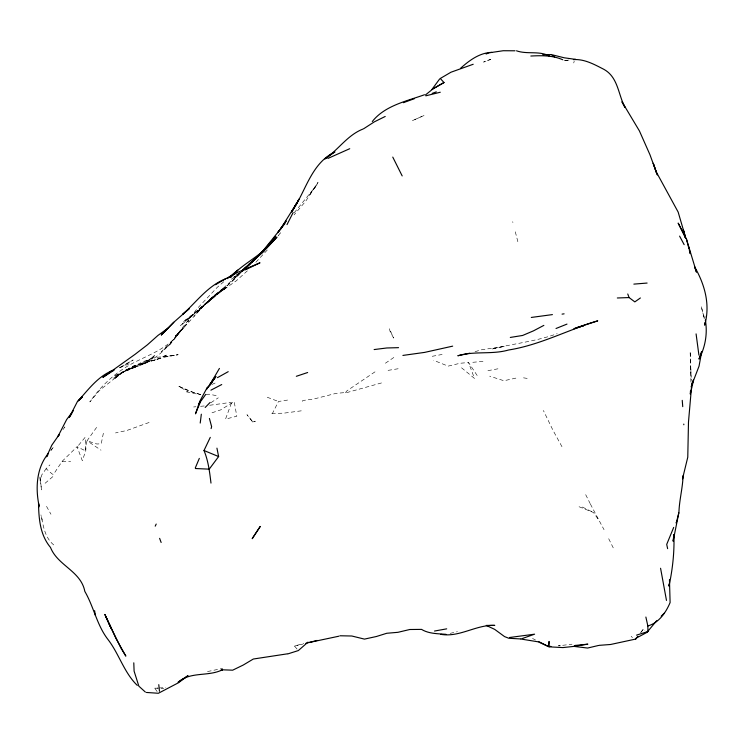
<?xml version="1.0" encoding="UTF-8"?>
<svg xmlns="http://www.w3.org/2000/svg" width="744" height="744" viewBox="0 0 744 744"><rect width="100%" height="100%" fill="white"/><g stroke="black" fill="none" stroke-linecap="round" stroke-linejoin="round"><path stroke-width="0.56" stroke-dasharray="3.72 2.79" d="M704.884 318.237L704.959 315.921M690.925 382.118L690.162 351.335L691.26 380.398M103.37 433.231L101.221 443.777L96.878 444.01L87.048 440.764L86.09 444.252L85.765 450.985L82.277 460.583L77.06 446.753L62.161 461.299L53.522 474.319L52.257 474.086L46.128 468.72L49.904 464.926M573.717 62.98L574.219 61.175M40.009 476.895L41.562 489.905L40.185 480.708L41.906 474.672L46.128 468.72M231.44 403.053L225.516 419.132L236.815 416.212L234.137 401.472L220.819 409.832L209.668 413.571M271.755 413.366L272.462 413.404L278.47 401.49L289.928 399.695M51.011 450.483L53.559 446.874L50.834 450.306M62.98 429.576L64.905 426.926L63.008 429.474M278.368 235.606L280.432 232.826L278.312 235.337M294.196 212.756L317.177 184.549L309.002 195.644L318.051 182.392L305.663 201.261L294.075 214.877M96.608 427.4L87.048 440.764L101.017 450.185M640.686 632.651L643.532 628.987L644.899 630.354M302.222 401.342L302.901 400.486L313.457 399.091L336.074 393.362L347.708 392.348L381.495 382.937M223.749 281.743L217.164 287.444L197.253 308.537L172.097 341.189L161.476 351.614L170.999 343.384L186.428 324.086L176.598 335.935L178.16 334.27C165.001 350.926 144.011 356.181 126.629 366.727C111.925 375.627 99.622 387.81 89.838 401.89L99.612 390.302L122.314 372.326L134.032 367.173L145.173 363.37L155.45 354.637C146.447 365.685 132.032 366.718 120.258 373.367L132.916 367.248L122.314 372.326L113.432 378.278L123.048 371.926L114.037 376.176L136.887 366.085L124.815 371.414L145.173 363.37L144.438 363.825C160.416 356.46 171.594 342.872 181.75 329.015L175.575 336.418L183.201 328.271L175.258 336.074C192.166 320.422 205.167 300.734 224.353 287.547L212.738 296.968L202.982 306.426L194.119 316.339M267.273 250.012L254.522 263.664M640.844 632.326L643.532 628.987M78.539 445.321L85.197 437.258L85.765 450.985L77.06 446.753M345.439 392.674L347.02 390.767L375.59 371.442M199.141 310.583L204.154 304.873L215.016 294.884L180.122 325.937L200.685 308.518M240.731 272.509L234.676 278.275L240.414 272.481L231.347 279.251M190.427 317.372L213.575 297.302L199.401 308.583C214.774 297.358 229.096 284.682 242.358 271.039M247.361 270.835L236.201 280.897L217.425 293.824L227.171 287.221L218.587 293.35L206.832 303.134L240.572 272.537M236.573 276.424L238.266 274.806M167.66 346.555L170.999 343.384M238.861 274.071L241.456 271.727M221.982 290.234L234.583 278.972M201.438 307.932L212.44 298.186L206.832 303.134M223.86 288.635L225.655 287.044L214.588 296.661M45.105 483.274L53.233 476.3M188.251 319.139L190.325 317.465M240.47 272.369L233.514 277.41L240.6 272.378M385.383 363.221L395.12 356.599M210.924 402.709L218.299 397.798M236.332 274.731L239.252 273.169M119.486 367.815L133.148 359.984L120.416 367.331M211.677 384.518L215.909 382.732M119.654 367.75L130.656 363.165M149.116 422.48L126.889 430.469L115.506 432.934M167.205 356.478L133.427 365.918L122.76 372.428C135.808 362.161 153.534 363.146 167.521 354.516L155.98 359.817L156.826 359.426L144.671 362.681L131.595 367.713L141.937 362.17L152.966 357.873L141.741 363.388L152.594 357.901L178.058 354.721L165.81 356.832L178.058 354.721M297.07 649.066L294.512 646.08L303.859 643.327M475.053 351.661L481.349 349.82L504.655 346.332L491.403 349.159C513.295 343.505 535.903 341.561 557.2 333.647M252.616 422.006L255.35 421.243L252.607 421.485L246.98 414.715L252.616 422.006L252.607 421.485M294.512 646.08L302.752 644.081M450.167 633.358L457.393 631.675M515.89 378.11L503.939 380.751L489.691 376.166M207.53 671.553L222.707 668.382M432.218 356.302L442.113 354.469M487.906 370.67L500.07 368.41M388.052 370.373L399.537 368.522M209.687 405.257L231.254 402.355M206.107 394.627L209.083 394.19L218.392 396.041M560.502 645.792L558.344 645.829L572.034 644.192M569.002 60.069L563.282 60.757L568.881 60.134M301.292 410.828L283.548 413.199L272.462 413.404M193.635 406.959L195.942 406.745M200.555 406.308L206.311 405.778M477.174 375.506L468.553 362.523L459.95 363.277L448.121 366.141L433.529 360.273M472.812 362.291L485.627 361.184M186.353 391.837L200.713 394.776M157.161 691.567L154.724 688.154L158.063 687.995M159.17 687.949L165.838 687.623M154.724 688.154L163.81 688.405M62.161 461.299L70.661 461.726M523.506 377.831L529.7 378.798M200.675 394.627L191.059 391.697L178.783 386.313L188.083 391.744M200.648 394.608L190.92 391.558L178.783 386.313M267.245 397.25L278.47 401.49M579.046 506.729L593.517 512.514L599.524 521.284L604.063 529.719M582.357 507.045L593.517 512.514M532.537 638.482L535.485 639.98M461.54 367.796L474.477 378.408L468.553 362.523M631.144 636.25L632.474 637.654M53.735 544.915C44.556 537.438 43.338 525.627 40.939 514.894M561.98 446.716L552.987 430.32L543.39 410.474M46.519 506.357L50.955 514.253M590.383 504.041L599.524 521.284M585.686 494.667L590.159 503.595M608.694 538.712L613.419 548.216M512.69 221.712L512.923 222.54M42.269 520.112L40.818 514.225M515.304 231.793L517.889 241.828M704.215 318.478L701.248 306.305L704.252 318.441M39.925 477.648L40.185 480.708M690.841 369.219L691.12 377.534M188.902 320.301L187.776 321.808L188.902 320.301M203.335 306.268L183.163 321.892L203.335 306.268M123.402 371.712L114.092 379.096L127.112 369.145L123.402 371.712M424.052 115.506L412.26 120.695L424.052 115.506M490.798 59.325L483.591 62.078L490.798 59.325M393.576 338.009L390.023 331.266L389.456 328.653L393.576 338.009"/><path stroke-width="1.12" d="M704.735 322.868L704.661 325.184C710.548 304.808 704.745 284.375 694.496 266.64L696.393 271.969M669.061 583.975L668.977 586.16C672.65 569.058 674.51 551.918 673.897 534.499L673.097 541.195L678.919 512.402C679.328 500.061 682.667 488.12 683.085 475.825L682.508 478.857L687.772 457.197L688.488 421.941L691.511 387.103M690.479 390.851L690.311 394.125L693.52 380.156M200.22 423.057L201.326 414.213M701.648 351.912L699.044 366.16L691.102 386.787M678.844 512.83L676.212 523.162L676.594 521.711M211.091 428.628L211.622 426.665L209.417 418.444M197.393 409.228L195.477 413.841L199.829 401.211L207.344 387.308M701.48 351.828L698.997 359.092C705.349 347.02 707.693 333.433 705.34 319.985M198.629 404.866L200.638 400.988L198.713 404.615M673.683 527.412L666.708 544.394L667.628 548.654M197.774 408.298L199.838 403.295M195.272 467.995L199.327 458.378M691.613 384.229L693.352 380.147M155.217 526.166L156.203 524.055M210.273 437.36L204.005 450.52C208.311 460.908 209.65 472.04 210.98 483.098M598.929 645.364L610.582 644.49L635.711 639.059L636.148 638.166L646.945 632.391L647.931 631.516L647.847 625.974L645.876 617.036M287.007 224.623L293.145 212.542M284.868 223.609L277.698 232.686L286.133 221.042L280.2 229.571L297.098 202.535L291.713 211.798C305.803 191.543 310.918 163.448 334.94 151.897L324.858 158.928C338.353 149.86 347.476 135.036 363.044 129.037M208.385 387.085L215.946 376.548L209.91 384.667L219.424 368.41M291.713 211.798L299.079 199.085L297.935 201.001M210.05 384.592L212.384 380.937M209.603 385.392L214.458 377.915L206.553 389.186L208.562 386.48M71.843 413.562L69.313 417.319L77.45 401.5L82.249 396.98M47.821 455.002L46.547 456.807L51.801 445.2L59.204 434.57M48.1 453.728C36.428 468.05 35.396 488.129 39.023 505.548M548.607 645.987L548.263 646.471L538.312 641.849L520.893 639.031L534.611 634.176L509.612 637.487M200.992 401.007L205.725 394.385M647.847 625.974C658.998 622.691 665.778 612.749 670.111 602.575L669.461 579.66M59.139 434.868L57.855 436.635L66.653 419.551L73.526 410.483M216.941 448.139L218.624 456.556L209.222 469.157L195.44 468.525M635.711 639.059L637.841 636.306M439.592 79.031L431.957 89.429L444.019 82.528L440.262 78.483L450.966 72.215L473.203 64.263M646.945 632.391L656.701 620.691M282.088 227.087L260.744 253.62L268.937 244.451L259.089 254.987L266.482 247.296M267.812 245.808L273.411 239.112M269.328 244.004L275.671 236.425M372.288 121.532C384.685 105.722 406.391 101.193 424.499 94.748M266.445 247.324L251.574 262.241L262.799 251.928M241.958 270.9L256.82 257.247L242.265 271.011L250.765 263.097M205.186 407.479L210.143 402.43M165.921 330.466L161.346 334.912L173.817 322.254L189.078 308.769M173.817 322.254L161.346 334.912M242.46 270.928L244.757 268.742M661.193 616.227L664.197 613.251M264.817 250.161L276.963 237.085L268.547 246.078L248.924 264.446L259.414 254.653M82.24 397.017L78.222 400.821C88.862 389.019 98.952 375.041 114.632 369.768M241.828 271.216L246.878 266.501M250.003 263.813L241.967 271.318L254.56 259.656L251.993 262.018M254.234 259.861L251.872 261.99L260.381 254.169M261.032 253.695L264.408 250.579L253.946 260.13M248.45 265.115L245.027 268.231L249.231 264.436M251.751 262.148L255.955 258.354M189.134 308.76L182.717 314.303C196.565 301.869 207.725 285.966 225.562 278.795L238.322 272.072L260 262.79L247.427 268.826M267.068 247.408C255.676 258.54 240.805 265.422 230.426 277.531L237.745 270.137L227.422 278.619M241.707 271.504L245.622 268.286L241.791 271.43M308.007 642.109L298.353 650.563L287.742 653.929M460.49 68.346C469.352 60.431 479.331 52.908 491.672 52.34M425.531 94.888L433.287 88.657L444.019 82.528M168.097 328.123L157.979 335.414L147.424 344.798L135.185 354.237L102.858 377.357L113.525 370.531M640.398 297.963L634.827 301.887L629.08 297.563L627.759 293.973M363.742 128.703L374.353 121.839L385.215 116.464M215.518 284.719L225.627 278.758M217.462 377.654L228.222 371.675M543.864 325.379L533.485 330.848L522.623 335.46L510.3 337.441M210.905 390.172L221.731 384.546M245.102 269.905L247.027 268.993M349.736 148.698L327.825 158.472M113.218 370.4L110.14 371.721L113.311 370.4M486.111 54.005L489.106 52.815L503.214 50.731L515.034 50.787M556.01 328.495L566.993 324.096M432.19 93.419L436.3 91.847M403.369 102.691L414.473 98.645M585.193 324.747L573.977 328.709L583.715 325.639L577.577 327.369M296.335 376.297L307.653 372.521M636.529 635.144L647.931 631.516M586.244 324.421L597.739 320.85C567.83 329.927 539.93 344.974 508.868 349.959L508.366 350.061C491.812 354.767 474.291 350.787 457.82 355.762L469.808 353.195M374.13 349.559L386.796 347.978L398.552 347.662M452.678 346.146L424.666 352.386L402.895 355.427M305.849 643.337L317.149 640.417M425.791 95.827L440.281 92.237M598.325 645.513L587.583 648.052L573.95 646.387L562.92 647.587L549.081 646.843L538.433 641.477M309.123 642.509L338.976 636.185M434.496 631.042L446.698 628.847M287.119 653.874L253.323 659.026L243.242 665.043L232.677 670.177L222.382 669.805C208.255 676.891 190.436 671.228 178.104 682.285L188.027 675.626L178.541 682.713L158.379 693.269L146.428 692.459M562.055 314.126L564.101 313.838M531.29 317.446L552.42 314.6M573.382 59.632C584.319 58.804 594.419 64.486 603.821 69.313L604.221 69.545C618.19 77.45 618.236 94.758 624.988 107.406L621.984 101.789L639.412 130.916L649.968 154.752L657.324 174.961M647.103 283.055L633.851 284.115M629.08 297.563L617.334 297.981M550.941 646.415L548.263 646.471L549.072 641.43L549.081 646.843M530.825 56.033C541.558 55.465 552.699 55.298 562.734 59.743M542.767 54.665L550.737 54.591M339.952 635.767L351.81 636.008L364.458 639.115L376.418 636.501L386.778 633.265L397.938 632.316L409.749 629.508L421.541 629.387C428.618 633.795 437.872 633.693 446.047 634.325M574.712 59.381L575.624 59.381L564.343 57.818L551.146 54.544L554.624 57.018M520.493 638.929L508.868 638.278L504.544 636.594L494.676 629.368L486.278 625.425L494.779 625.397C476.207 624.514 459.485 637.645 440.867 634.334M516.513 50.815C527.552 54.675 539.419 50.387 549.769 56.265M204.005 450.52L218.624 456.556M145.378 692.078L138.849 686.154L134.097 671.125L133.79 662.82M137.324 685.429C124.127 672.753 119.133 654.013 108.038 639.57C96.887 625.23 93.828 606.899 84.825 591.387C80.929 571.001 57.651 565.673 50.499 547.445C40.064 534.945 38.828 518.912 38.511 503.409L39.144 506.776M679.598 236.118L684.154 244.655M696.403 271.969L686.535 239.345L678.156 223.088L685.298 237.308M402.178 175.919L392.767 157.096M109.089 623.63L121.04 648.238L125.857 656.124L115.925 638.389L105.741 616.488M159.616 538.34L161.141 542.478M656.859 173.947L653.241 163.234L656.208 171.827L678.156 212.068L685.438 237.029M685.801 238.322L683.28 229.561L685.019 237.364M686.535 239.345L688.823 248.152M689.39 250.347L690.255 253.648L688.739 246.924M660.57 568.258L666.485 600.436M94.609 610.657L95.316 615.251M696.086 333.889L698.914 355.139M158.779 684.657L159.467 691.278M682.239 400.356L682.741 406.652M683.783 424.089L683.81 424.759M252.802 537.707L252.197 538.702L260.242 526.445L252.802 537.707M575.307 645.429L573.95 646.387L587.853 644.155L575.307 645.429M222.382 669.805L220.819 670.4L222.382 669.805M111.051 628.048L104.885 614.488L111.051 628.048"/></g></svg>
